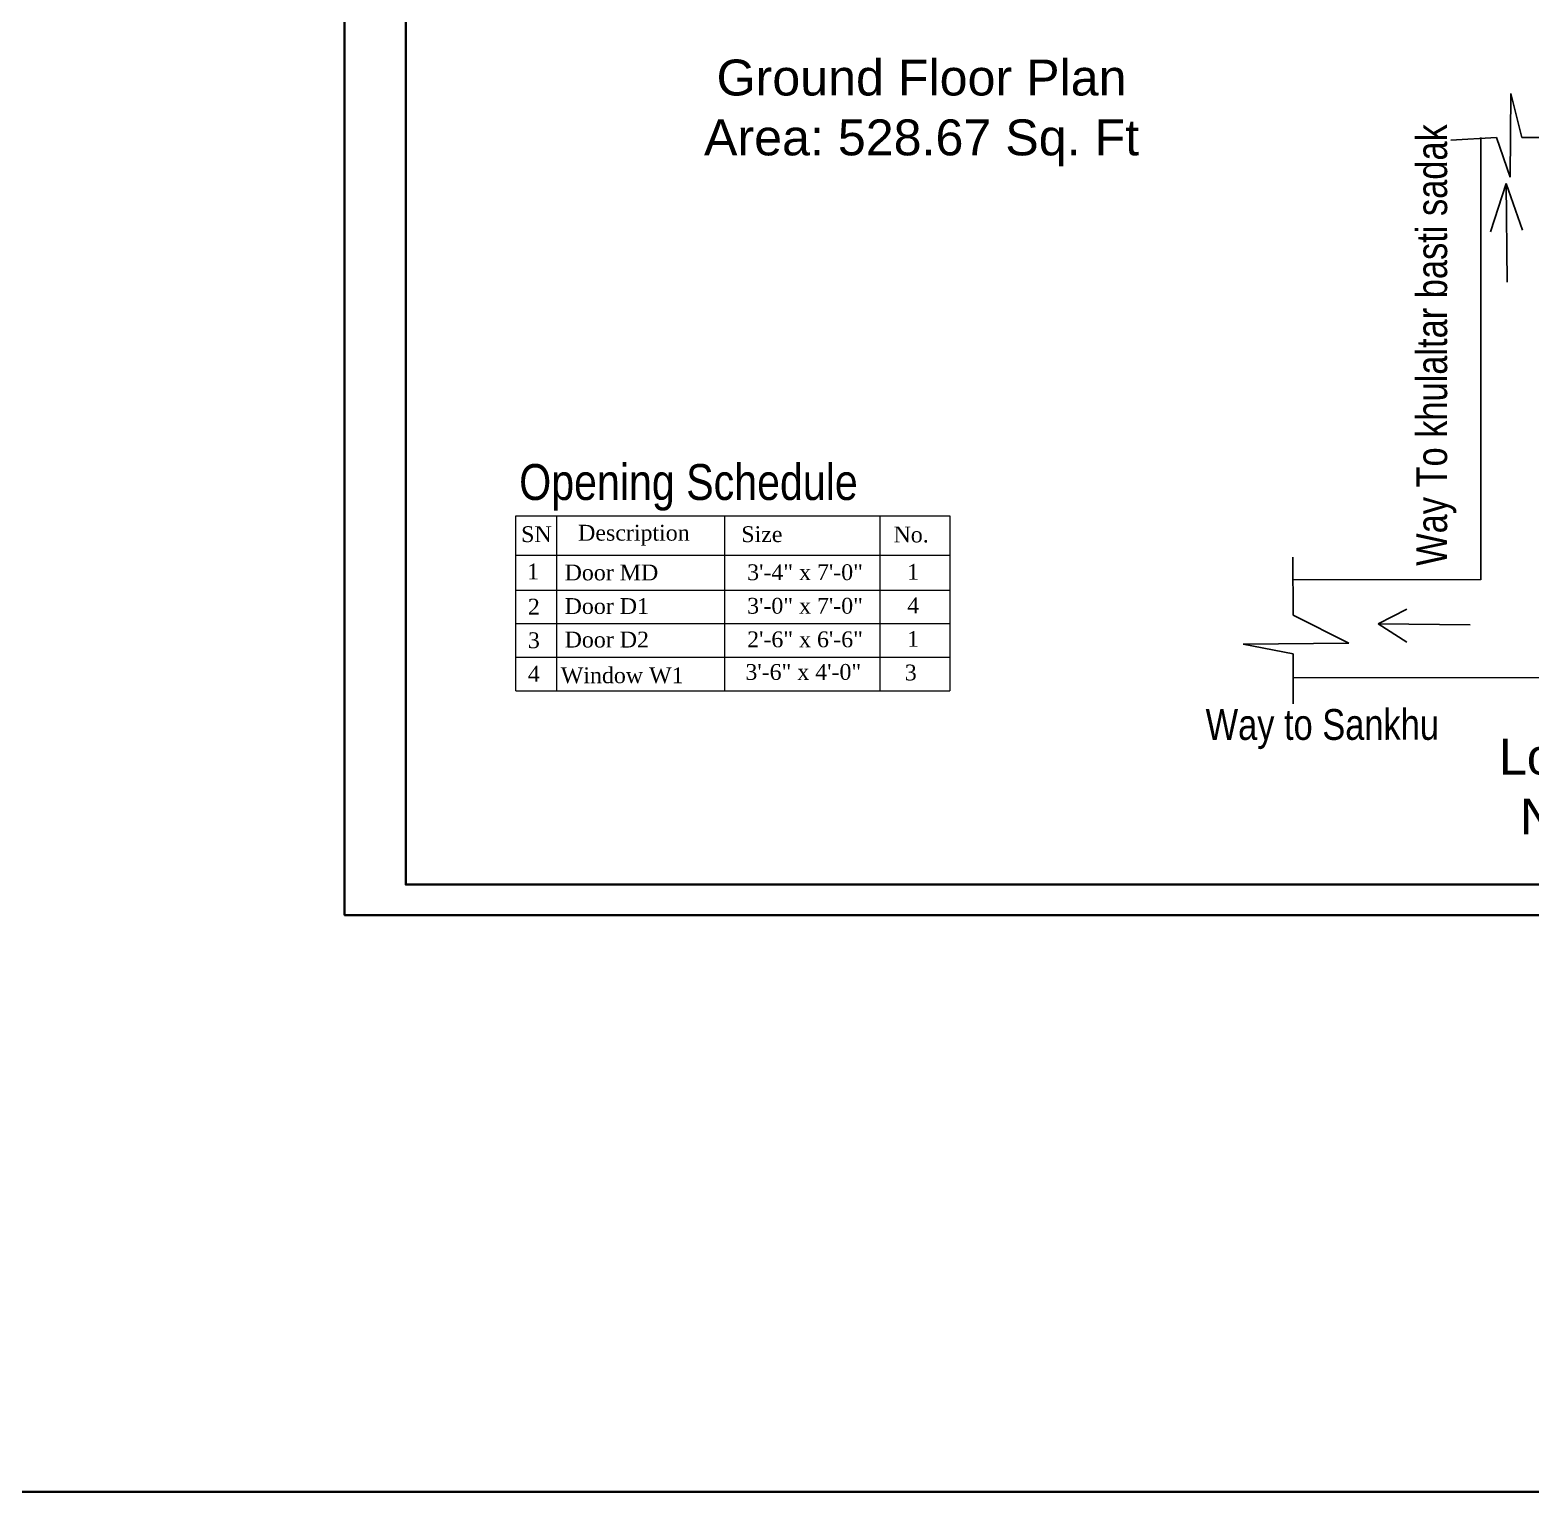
# Model space of a CAD drawing. Header units: inches. Extents: x 358077 to 378079, y -36324 to -23949.
# Drawn here: x 362042 to 362627, y -33374 to -32804 of the extents above; entities that cross this region are included whole.
import ezdxf

# ---------------------------------------------------------------- set-up
doc = ezdxf.new("R2010")
doc.units = ezdxf.units.IN
doc.header["$LTSCALE"] = 2
doc.header["$MEASUREMENT"] = 0
doc.linetypes.add('DASHED2', pattern=[0.375, 0.25, -0.125])
doc.layers.get('0').update_dxf_attribs({"linetype": 'CONTINUOUS'})
for name, color, linetype, lineweight in [('dimension', 160, 'CONTINUOUS', 15), ('door', 20, 'CONTINUOUS', 35), ('river', 7, 'DASHED2', 25), ('steps', 253, 'CONTINUOUS', 20), ('TEXT', 181, 'CONTINUOUS', 25)]:
    doc.layers.add(name, color=color, linetype=linetype, lineweight=lineweight)
doc.layers.add('Normal Wall', color=7, linetype='CONTINUOUS', lineweight=35, true_color=0xffaf89)
doc.styles.add('DIM', font='arial.ttf', dxfattribs={"width": 0.8})
doc.styles.get("Standard").update_dxf_attribs({"font": 'ARIALN.TTF'})
doc.styles.add('TIMES', font='times.ttf')

msp = doc.modelspace()

# ---------------------------------------------------------------- linework, layer by layer
at = {"layer": 'dimension', "ltscale": 7}
for p, q in [((362607.01, -33018.49), (362533.87, -33018.49)), ((362819.53, -33056.73), (362533.97, -33056.73))]:
    msp.add_line(p, q, dxfattribs=at)
at = {"layer": 'door', "color": 3, "ltscale": 0.5}
msp.add_lwpolyline([(360731.88, -32236.48), (364816.66, -32236.48), (364816.66, -33374.18), (360731.88, -33374.18)], close=True, dxfattribs=at)
at = {"layer": 'Normal Wall'}
for points in [[(362164.24, -32398.71), (363222.25, -32398.71), (363222.25, -33149.23), (362164.24, -33149.23)], [(362164.24, -32398.71), (363222.25, -32398.71), (363222.25, -33149.23), (362164.24, -33149.23)], [(363210.34, -32410.61), (362188.06, -32410.61), (362188.06, -33137.33), (363210.34, -33137.33)], [(363210.34, -32410.61), (362188.06, -32410.61), (362188.06, -33137.33), (363210.34, -33137.33)]]:
    msp.add_lwpolyline(points, close=True, dxfattribs=at)
at = {"layer": 'river', "color": 1, "linetype": 'Continuous', "ltscale": 10}
for p, q in [((362618.8, -32828.93), (362618.49, -32861.59)), ((362623.11, -32846.14), (362618.8, -32828.93)), ((362613.23, -32846.14), (362595.38, -32847.09)), ((362607.01, -33018.49), (362607.01, -32846.14)), ((362618.49, -32861.59), (362613.23, -32846.14)), ((362634.1, -32846.14), (362623.11, -32846.14)), ((362616.89, -32863.95), (362610.84, -32882.9)), ((362617.3, -32902.45), (362616.89, -32863.95)), ((362616.89, -32863.95), (362623.26, -32882.27)), ((362533.97, -33032.35), (362533.81, -33009.72)), ((362555.63, -33043.18), (362533.97, -33032.35)), ((362567.01, -33035.74), (362578.25, -33030)), ((362602.96, -33036.12), (362567.01, -33035.74)), ((362567.01, -33035.74), (362578.25, -33042.83)), ((362514.37, -33043.66), (362555.63, -33043.18)), ((362533.97, -33047.33), (362514.37, -33043.66)), ((362533.97, -33066.92), (362533.97, -33047.33))]:
    msp.add_line(p, q, dxfattribs=at)
at = {"layer": 'steps', "color": 7, "lineweight": 5, "ltscale": 0.3}
for p, q in [((362230.9, -32993.6), (362400.12, -32993.6)), ((362230.9, -33061.79), (362230.9, -32993.6)), ((362246.85, -32993.6), (362246.85, -33061.79)), ((362312.27, -32993.6), (362312.27, -33061.79)), ((362372.81, -32993.6), (362372.81, -33061.79)), ((362400.12, -32993.6), (362400.12, -33061.79)), ((362230.9, -33008.96), (362400.12, -33008.96)), ((362230.9, -33008.96), (362400.12, -33008.96)), ((362230.9, -33022.54), (362400.12, -33022.54)), ((362230.9, -33035.62), (362400.12, -33035.62)), ((362230.9, -33048.71), (362400.12, -33048.71)), ((362230.9, -33061.79), (362400.12, -33061.79))]:
    msp.add_line(p, q, dxfattribs=at)

# ---------------------------------------------------------------- texts
at = {"color": 7, "linetype": 'ByBlock', "lineweight": 5}
msp.add_text('Opening Schedule', height=14, dxfattribs=at).set_placement((362232.26, -32987.4))
at = {"color": 7, "linetype": 'ByBlock', "lineweight": 5, "char_height": 14, "width": 235.547, "attachment_point": 5}
for s, insert in [('{\\fArial CE|b0|i0|c238|p34;Ground Floor Plan\\PArea: \\fArial CE|b0|i0|c0|p34;528.67\\fArial CE|b0|i0|c238|p34; Sq. Ft}', (362389.08, -32836.48)), ('{\\fArial CE|b0|i0|c0|p34;Location Plan\\PNot in scale}', (362673.38, -33099.23))]:
    msp.add_mtext(s, dxfattribs=dict(at, insert=insert))
at = {"layer": 'steps', "color": 7, "lineweight": 5, "ltscale": 0.3, "style": 'TIMES'}
for s, height, p in [('SN', 6.169, (362233.03, -33003.82)), ('Description', 6.169, (362255.23, -33003.26)), ('Size', 6.169, (362318.82, -33003.82)), ('No.', 6.169, (362378.16, -33003.95)), ('1', 6.17, (362235.34, -33018.37)), ('Door MD', 6.169, (362249.97, -33018.75)), ('3\'-4" x 7\'-0"', 6.169, (362321.11, -33018.66)), ('1', 6.17, (362383.48, -33018.5)), ('2', 6.17, (362235.65, -33032.09)), ('Door D1', 6.169, (362249.97, -33031.84)), ('3\'-0" x 7\'-0"', 6.169, (362321.11, -33031.74)), ('4', 6.17, (362383.48, -33031.58)), ('3', 6.17, (362235.65, -33045.17)), ('Door D2', 6.169, (362249.97, -33044.92)), ('2\'-6" x 6\'-6"', 6.169, (362321.11, -33044.83)), ('1', 6.17, (362383.48, -33044.66)), ('4', 6.17, (362235.65, -33058.25)), ('Window W1', 6.169, (362248.47, -33058.84)), ('3\'-6" x 4\'-0"', 6.169, (362320.43, -33057.54)), ('3', 6.17, (362382.54, -33057.75))]:
    msp.add_text(s, height=height, dxfattribs=at).set_placement(p)
at = {"layer": 'TEXT', "ltscale": 7, "char_height": 12, "width": 245.0767, "attachment_point": 1, "style": 'DIM'}
for s, insert, rotation in [('Way To khulaltar basti sadak', (362581.92, -33013.07), 90), ('Way to Sankhu', (362499.81, -33068.96), 0.03075)]:
    msp.add_mtext(s, dxfattribs=dict(at, insert=insert, rotation=rotation))

doc.saveas('drawing.dxf')
